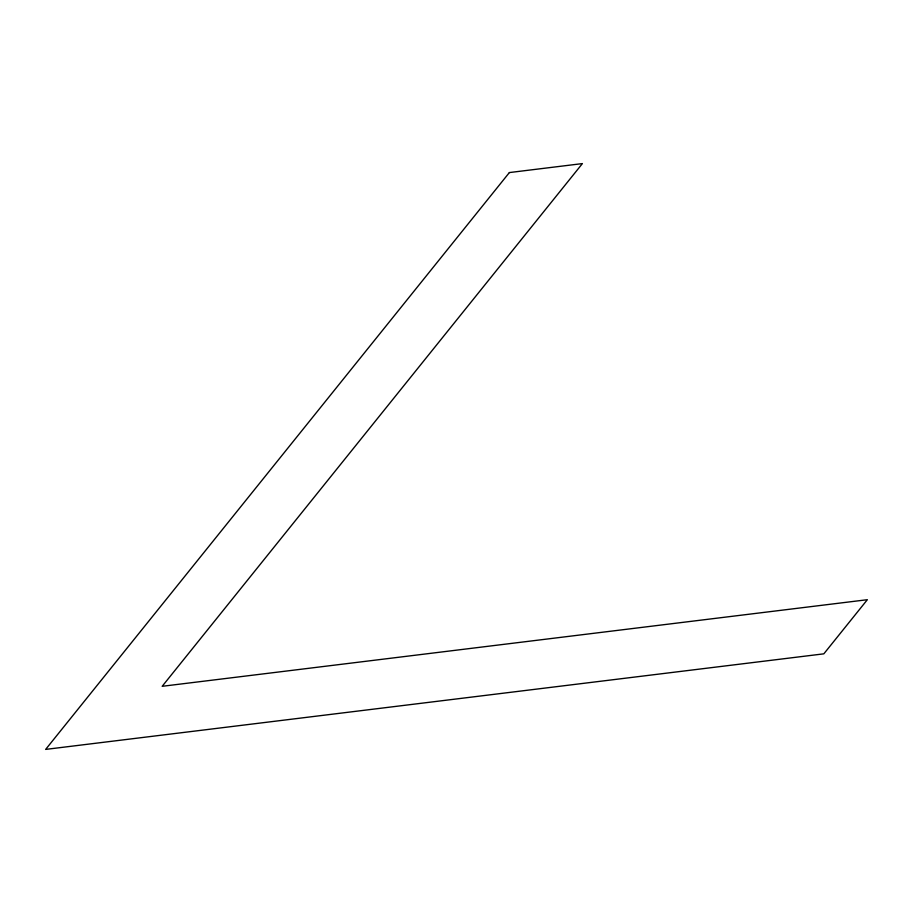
<?xml version="1.0" encoding="UTF-8"?>
<svg xmlns="http://www.w3.org/2000/svg" width="913" height="913" viewBox="0 0 913 913"><rect width="100%" height="100%" fill="white"/><g stroke="black" fill="none" stroke-linecap="round" stroke-linejoin="round"><path stroke-width="1.37" d="M509.374 172.568L45.65 749.402L823.834 653.834L867.35 599.704L162.183 686.302L582.391 163.598L509.374 172.568"/></g></svg>
